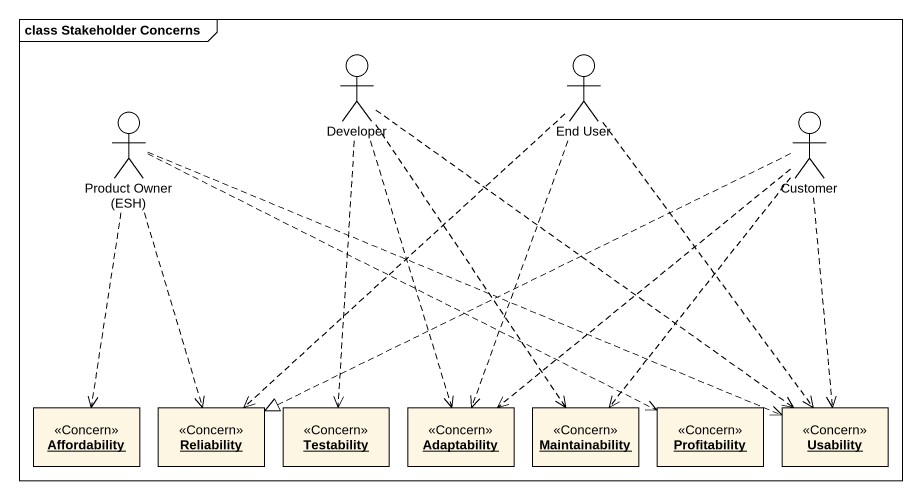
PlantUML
@startuml
mainframe class Stakeholder Concerns
allowmixing
hide circle
hide empty members
actor Developer
actor "End User" as End_User
actor "Product Owner (ESH)" as Product_Owner_ESH
actor Customer
object Affordability <<Concern>>
object Reliability <<Concern>>
object Testability <<Concern>>
object Adaptability <<Concern>>
object Maintainability <<Concern>>
object Profitability <<Concern>>
object Usability <<Concern>>
Developer ..> Testability
Developer ..> Adaptability
Developer ..> Maintainability
Developer ..> Usability
End_User ..> Reliability
End_User ..> Adaptability
End_User ..> Usability
Product_Owner_ESH ..> Affordability
Product_Owner_ESH ..> Reliability
Product_Owner_ESH .right.> Profitability
Product_Owner_ESH .right.> Usability
Customer .left.|> Reliability
Customer ..> Adaptability
Customer ..> Maintainability
Customer ..> Usability
@enduml
